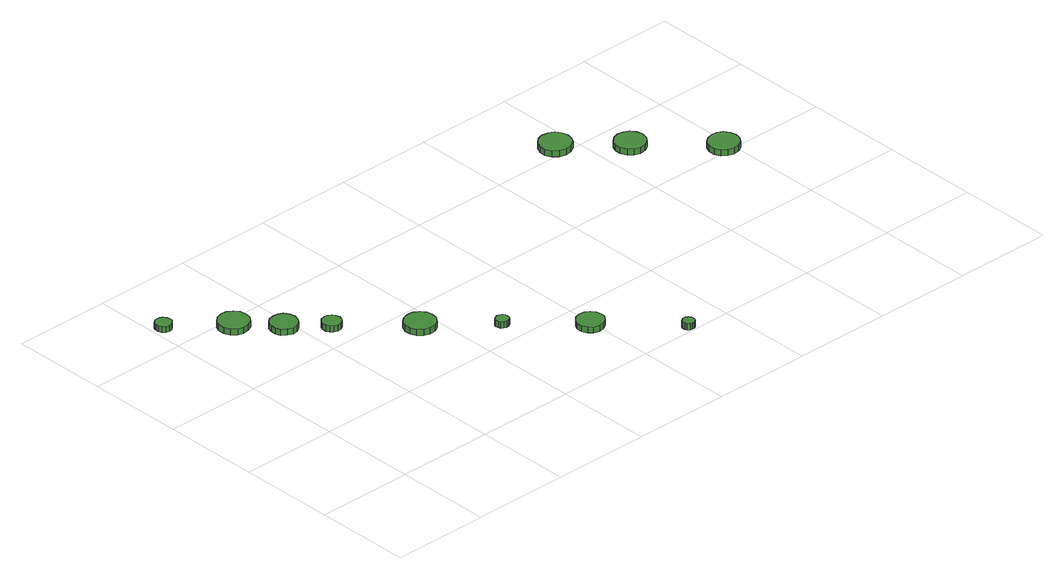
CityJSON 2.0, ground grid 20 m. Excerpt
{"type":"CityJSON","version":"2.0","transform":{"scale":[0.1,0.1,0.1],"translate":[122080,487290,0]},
"CityObjects":{
"tree1":{"type":"SolitaryVegetationObject","attributes":{"function":"something"},"geometry":[{"type":"MultiSurface","lod":"1","boundaries":[[[0,1,2,3,4,5,6,7,8,9,10,11,12,13,14]],[[15,16,17,18,19,20,21,22,23,24,25,26,27,28,29]],[[0,29,28,1]],[[1,28,27,2]],[[2,27,26,3]],[[3,26,25,4]],[[4,25,24,5]],[[5,24,23,6]],[[6,23,22,7]],[[7,22,21,8]],[[8,21,20,9]],[[9,20,19,10]],[[10,19,18,11]],[[11,18,17,12]],[[12,17,16,13]],[[13,16,15,14]],[[14,15,29,0]]]}]},
"tree2":{"type":"SolitaryVegetationObject","attributes":{"function":"something"},"geometry":[{"type":"MultiSurface","lod":"1","boundaries":[[[30,31,32,33,34,35,36,37,38,39,40,41,42,43,44]],[[45,46,47,48,49,50,51,52,53,54,55,56,57,58,59]],[[30,59,58,31]],[[31,58,57,32]],[[32,57,56,33]],[[33,56,55,34]],[[34,55,54,35]],[[35,54,53,36]],[[36,53,52,37]],[[37,52,51,38]],[[38,51,50,39]],[[39,50,49,40]],[[40,49,48,41]],[[41,48,47,42]],[[42,47,46,43]],[[43,46,45,44]],[[44,45,59,30]]]}]},
"tree3":{"type":"SolitaryVegetationObject","attributes":{"function":"something"},"geometry":[{"type":"MultiSurface","lod":"1","boundaries":[[[60,61,62,63,64,65,66,67,68,69,70,71,72,73,74]],[[75,76,77,78,79,80,81,82,83,84,85,86,87,88,89]],[[60,89,88,61]],[[61,88,87,62]],[[62,87,86,63]],[[63,86,85,64]],[[64,85,84,65]],[[65,84,83,66]],[[66,83,82,67]],[[67,82,81,68]],[[68,81,80,69]],[[69,80,79,70]],[[70,79,78,71]],[[71,78,77,72]],[[72,77,76,73]],[[73,76,75,74]],[[74,75,89,60]]]}]},
"tree4":{"type":"SolitaryVegetationObject","attributes":{"function":"something"},"geometry":[{"type":"MultiSurface","lod":"1","boundaries":[[[90,91,92,93,94,95,96,97,98,99,100,101,102,103,104]],[[105,106,107,108,109,110,111,112,113,114,115,116,117,118,119]],[[90,119,118,91]],[[91,118,117,92]],[[92,117,116,93]],[[93,116,115,94]],[[94,115,114,95]],[[95,114,113,96]],[[96,113,112,97]],[[97,112,111,98]],[[98,111,110,99]],[[99,110,109,100]],[[100,109,108,101]],[[101,108,107,102]],[[102,107,106,103]],[[103,106,105,104]],[[104,105,119,90]]]}]},
"tree5":{"type":"SolitaryVegetationObject","attributes":{"function":"something"},"geometry":[{"type":"MultiSurface","lod":"1","boundaries":[[[120,121,122,123,124,125,126,127,128,129,130,131,132,133,134]],[[135,136,137,138,139,140,141,142,143,144,145,146,147,148,149]],[[120,149,148,121]],[[121,148,147,122]],[[122,147,146,123]],[[123,146,145,124]],[[124,145,144,125]],[[125,144,143,126]],[[126,143,142,127]],[[127,142,141,128]],[[128,141,140,129]],[[129,140,139,130]],[[130,139,138,131]],[[131,138,137,132]],[[132,137,136,133]],[[133,136,135,134]],[[134,135,149,120]]]}]},
"tree6":{"type":"SolitaryVegetationObject","attributes":{"function":"something"},"geometry":[{"type":"MultiSurface","lod":"1","boundaries":[[[150,151,152,153,154,155,156,157,158,159,160,161,162,163,164]],[[165,166,167,168,169,170,171,172,173,174,175,176,177,178,179]],[[150,179,178,151]],[[151,178,177,152]],[[152,177,176,153]],[[153,176,175,154]],[[154,175,174,155]],[[155,174,173,156]],[[156,173,172,157]],[[157,172,171,158]],[[158,171,170,159]],[[159,170,169,160]],[[160,169,168,161]],[[161,168,167,162]],[[162,167,166,163]],[[163,166,165,164]],[[164,165,179,150]]]}]},
"tree7":{"type":"SolitaryVegetationObject","attributes":{"function":"something"},"geometry":[{"type":"MultiSurface","lod":"1","boundaries":[[[180,181,182,183,184,185,186,187,188,189,190,191,192,193,194]],[[195,196,197,198,199,200,201,202,203,204,205,206,207,208,209]],[[180,209,208,181]],[[181,208,207,182]],[[182,207,206,183]],[[183,206,205,184]],[[184,205,204,185]],[[185,204,203,186]],[[186,203,202,187]],[[187,202,201,188]],[[188,201,200,189]],[[189,200,199,190]],[[190,199,198,191]],[[191,198,197,192]],[[192,197,196,193]],[[193,196,195,194]],[[194,195,209,180]]]}]},
"tree8":{"type":"SolitaryVegetationObject","attributes":{"function":"something"},"geometry":[{"type":"MultiSurface","lod":"1","boundaries":[[[210,211,212,213,214,215,216,217,218,219,220,221,222,223,224]],[[225,226,227,228,229,230,231,232,233,234,235,236,237,238,239]],[[210,239,238,211]],[[211,238,237,212]],[[212,237,236,213]],[[213,236,235,214]],[[214,235,234,215]],[[215,234,233,216]],[[216,233,232,217]],[[217,232,231,218]],[[218,231,230,219]],[[219,230,229,220]],[[220,229,228,221]],[[221,228,227,222]],[[222,227,226,223]],[[223,226,225,224]],[[224,225,239,210]]]}]},
"tree9":{"type":"SolitaryVegetationObject","attributes":{"function":"something"},"geometry":[{"type":"MultiSurface","lod":"1","boundaries":[[[240,241,242,243,244,245,246,247,248,249,250,251,252,253,254]],[[255,256,257,258,259,260,261,262,263,264,265,266,267,268,269]],[[240,269,268,241]],[[241,268,267,242]],[[242,267,266,243]],[[243,266,265,244]],[[244,265,264,245]],[[245,264,263,246]],[[246,263,262,247]],[[247,262,261,248]],[[248,261,260,249]],[[249,260,259,250]],[[250,259,258,251]],[[251,258,257,252]],[[252,257,256,253]],[[253,256,255,254]],[[254,255,269,240]]]}]},
"tree10":{"type":"SolitaryVegetationObject","attributes":{"function":"something"},"geometry":[{"type":"MultiSurface","lod":"1","boundaries":[[[270,271,272,273,274,275,276,277,278,279,280,281,282,283,284]],[[285,286,287,288,289,290,291,292,293,294,295,296,297,298,299]],[[270,299,298,271]],[[271,298,297,272]],[[272,297,296,273]],[[273,296,295,274]],[[274,295,294,275]],[[275,294,293,276]],[[276,293,292,277]],[[277,292,291,278]],[[278,291,290,279]],[[279,290,289,280]],[[280,289,288,281]],[[281,288,287,282]],[[282,287,286,283]],[[283,286,285,284]],[[284,285,299,270]]]}]},
"tree11":{"type":"SolitaryVegetationObject","attributes":{"function":"something"},"geometry":[{"type":"MultiSurface","lod":"1","boundaries":[[[300,301,302,303,304,305,306,307,308,309,310,311,312,313,314]],[[315,316,317,318,319,320,321,322,323,324,325,326,327,328,329]],[[300,329,328,301]],[[301,328,327,302]],[[302,327,326,303]],[[303,326,325,304]],[[304,325,324,305]],[[305,324,323,306]],[[306,323,322,307]],[[307,322,321,308]],[[308,321,320,309]],[[309,320,319,310]],[[310,319,318,311]],[[311,318,317,312]],[[312,317,316,313]],[[313,316,315,314]],[[314,315,329,300]]]}]}
},
"vertices":[
[39,660,15],[38,667,15],[33,673,15],[28,676,15],[21,677,15],[14,675,15],[9,670,15],[6,664,15],[6,657,15],[9,651,15],[14,646,15],[21,644,15],[28,645,15],[33,648,15],[38,654,15],[38,654,3],[33,648,3],[28,645,3],[21,644,3],[14,646,3],[9,651,3],[6,657,3],[6,664,3],[9,670,3],[14,675,3],[21,677,3],[28,676,3],[33,673,3],[38,667,3],[39,660,3],
[148,576,17],[146,589,17],[138,599,17],[127,606,17],[114,607,17],[102,603,17],[92,594,17],[87,583,17],[87,570,17],[92,558,17],[102,549,17],[114,545,17],[127,547,17],[138,553,17],[146,564,17],[146,564,4],[138,553,4],[127,547,4],[114,545,4],[102,549,4],[92,558,4],[87,570,4],[87,583,4],[92,594,4],[102,603,4],[114,607,4],[127,606,4],[138,599,4],[146,589,4],[148,576,4],
[209,511,16],[206,522,16],[200,532,16],[190,537,16],[179,538,16],[168,535,16],[159,527,16],[155,517,16],[155,506,16],[159,495,16],[168,488,16],[179,484,16],[190,485,16],[200,491,16],[206,500,16],[206,500,3],[200,491,3],[190,485,3],[179,484,3],[168,488,3],[159,495,3],[155,506,3],[155,517,3],[159,527,3],[168,535,3],[179,538,3],[190,537,3],[200,532,3],[206,522,3],[209,511,3],
[267,455,15],[265,463,15],[261,469,15],[254,473,15],[246,474,15],[238,472,15],[232,466,15],[229,459,15],[229,451,15],[232,444,15],[238,439,15],[246,436,15],[254,437,15],[261,441,15],[265,447,15],[265,447,2],[261,441,2],[254,437,2],[246,436,2],[238,439,2],[232,444,2],[229,451,2],[229,459,2],[232,466,2],[238,472,2],[246,474,2],[254,473,2],[261,469,2],[265,463,2],[267,455,2],
[395,345,15],[393,358,15],[385,368,15],[374,375,15],[361,376,15],[349,372,15],[339,364,15],[334,352,15],[334,339,15],[339,327,15],[349,319,15],[361,315,15],[374,316,15],[385,322,15],[393,333,15],[393,333,2],[385,322,2],[374,316,2],[361,315,2],[349,319,2],[339,327,2],[334,339,2],[334,352,2],[339,364,2],[349,372,2],[361,376,2],[374,375,2],[385,368,2],[393,358,2],[395,345,2],
[491,249,15],[490,254,15],[487,259,15],[482,261,15],[477,262,15],[471,260,15],[467,257,15],[465,252,15],[465,246,15],[467,241,15],[471,238,15],[477,236,15],[482,236,15],[487,239,15],[490,244,15],[490,244,2],[487,239,2],[482,236,2],[477,236,2],[471,238,2],[467,241,2],[465,246,2],[465,252,2],[467,257,2],[471,260,2],[477,262,2],[482,261,2],[487,259,2],[490,254,2],[491,249,2],
[620,138,14],[618,149,14],[611,158,14],[602,164,14],[590,165,14],[579,162,14],[571,154,14],[566,144,14],[566,132,14],[571,122,14],[579,114,14],[590,111,14],[602,112,14],[611,118,14],[618,127,14],[618,127,2],[611,118,2],[602,112,2],[590,111,2],[579,114,2],[571,122,2],[566,132,2],[566,144,2],[571,154,2],[579,162,2],[590,165,2],[602,164,2],[611,158,2],[618,149,2],[620,138,2],
[731,13,15],[730,17,15],[727,22,15],[723,24,15],[718,25,15],[713,23,15],[709,20,15],[707,15,15],[707,10,15],[709,5,15],[713,2,15],[718,0,15],[723,1,15],[727,4,15],[730,8,15],[730,8,2],[727,4,2],[723,1,2],[718,0,2],[713,2,2],[709,5,2],[707,10,2],[707,15,2],[709,20,2],[713,23,2],[718,25,2],[723,24,2],[727,22,2],[730,17,2],[731,13,2],
[992,621,15],[989,634,15],[982,645,15],[970,651,15],[957,653,15],[944,649,15],[934,640,15],[928,627,15],[928,614,15],[934,602,15],[944,593,15],[957,589,15],[970,590,15],[982,597,15],[989,608,15],[989,608,2],[982,597,2],[970,590,2],[957,589,2],[944,593,2],[934,602,2],[928,614,2],[928,627,2],[934,640,2],[944,649,2],[957,653,2],[970,651,2],[982,645,2],[989,634,2],[992,621,2],
[1093,531,15],[1090,544,15],[1083,554,15],[1072,560,15],[1059,562,15],[1047,558,15],[1037,549,15],[1032,537,15],[1032,525,15],[1037,513,15],[1047,504,15],[1059,500,15],[1072,502,15],[1083,508,15],[1090,518,15],[1090,518,2],[1083,508,2],[1072,502,2],[1059,500,2],[1047,504,2],[1037,513,2],[1032,525,2],[1032,537,2],[1037,549,2],[1047,558,2],[1059,562,2],[1072,560,2],[1083,554,2],[1090,544,2],[1093,531,2],
[1217,416,13],[1214,428,13],[1207,439,13],[1196,445,13],[1183,446,13],[1171,442,13],[1161,434,13],[1156,422,13],[1156,409,13],[1161,397,13],[1171,389,13],[1183,385,13],[1196,386,13],[1207,393,13],[1214,403,13],[1214,403,0],[1207,393,0],[1196,386,0],[1183,385,0],[1171,389,0],[1161,397,0],[1156,409,0],[1156,422,0],[1161,434,0],[1171,442,0],[1183,446,0],[1196,445,0],[1207,439,0],[1214,428,0],[1217,416,0]
]}
